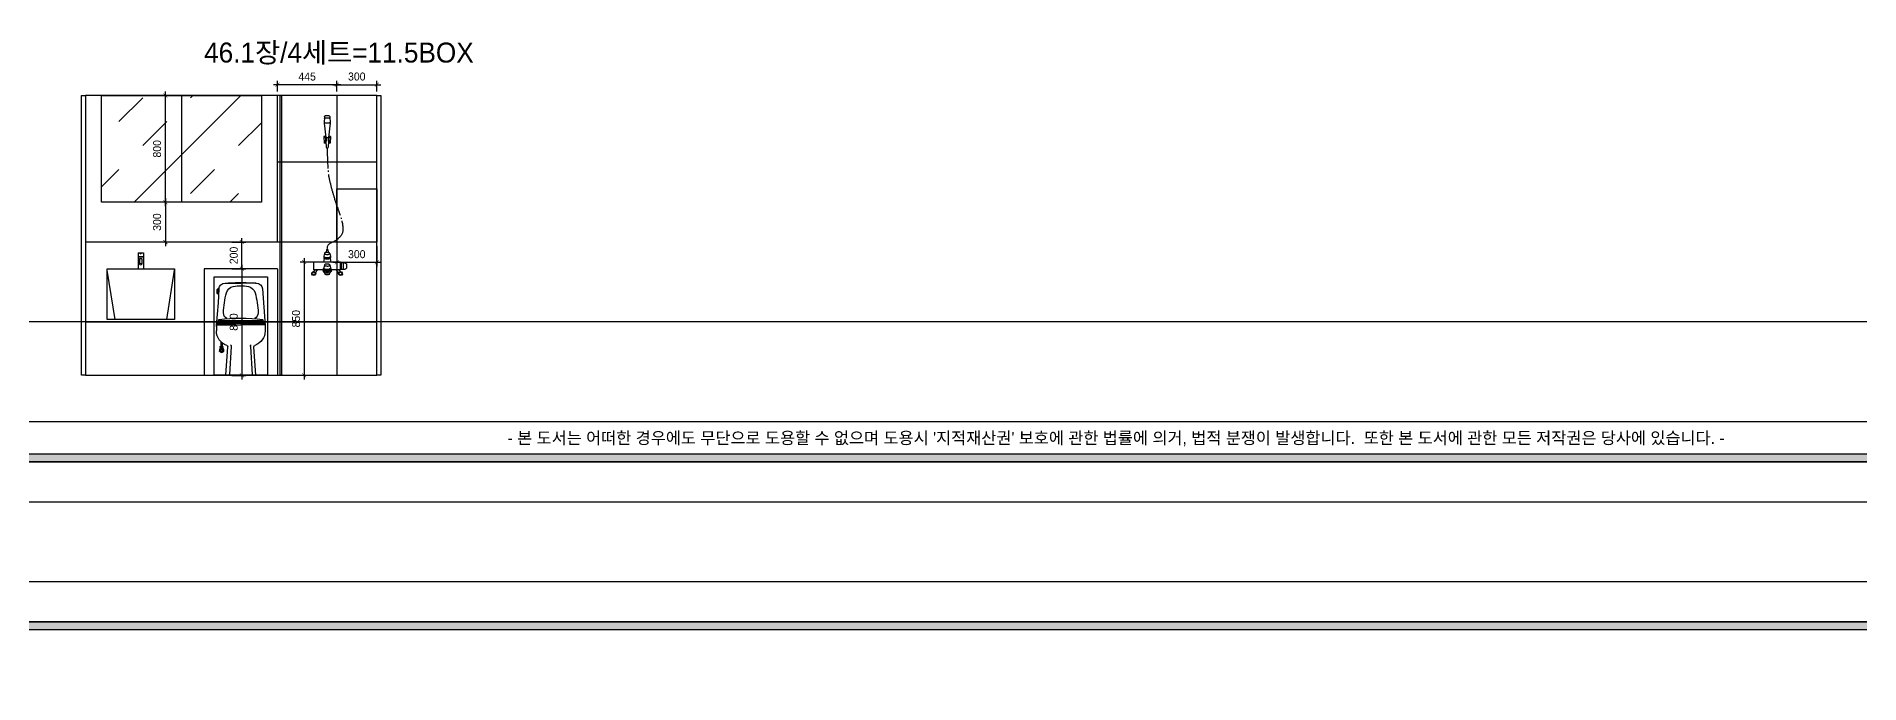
# Model space of a CAD drawing. Header units: millimetres. Extents: x 261942 to 379971, y 117646 to 213875.
# Drawn here: x 317885 to 331551, y 135303 to 140159 of the extents above; entities that cross this region are included whole.
import ezdxf
from ezdxf.enums import TextEntityAlignment as Align

# ---------------------------------------------------------------- set-up
doc = ezdxf.new("R2010")
doc.units = ezdxf.units.MM
doc.header["$LTSCALE"] = 100
doc.header["$PDMODE"] = 3
doc.layers.get('DEFPOINTS').update_dxf_attribs({"color": 248})
for name, color, linetype in [('00몰딩', 81, 'Continuous'), ('02-WAL', 2, 'Continuous'), ('03-TEXT', 3, 'Continuous'), ('03-WAL NEW', 3, 'Continuous'), ('04-WIN', 4, 'Continuous'), ('04_FUR', 6, 'Continuous'), ('08-HAT', 8, 'Continuous'), ('F-SYM', 7, 'Continuous'), ('FIN', 2, 'Continuous'), ('FORM(YOURNAME)-11', 1, 'Continuous'), ('FU', 4, 'Continuous'), ('I-ACCESSOR', 6, 'Continuous'), ('IN', 6, 'Continuous'), ('LAXA', 4, 'Continuous')]:
    doc.layers.add(name, color=color, linetype=linetype)
doc.styles.add('HY 울릉도 L', font='')
doc.styles.add('YOURNAME', font='HY울릉도M.TTF')
doc.styles.add('코레일둥고', font='Korail_Round_Gothic_Medium.ttf')
doc.styles.get('HY 울릉도 L').set_extended_font_data('HY울릉도L')
doc.dimstyles.new('30', dxfattribs={"dimscale": 30, "dimtxt": 2, "dimasz": 1, "dimexe": 1, "dimexo": 1, "dimgap": 1, "dimtad": 1, "dimdec": 0, "dimrnd": 0.05, "dimdsep": 46, "dimlunit": 6, "dimtxsty": 'HY 울릉도 L', "dimblk": 'ARCHTICK', "dimcen": 2.5, "dimdle": 1, "dimclrd": 133, "dimclre": 133, "dimclrt": 30, "dimadec": 0, "dimazin": 0, "dimtfac": 1, "dimtdec": 0, "dimtix": 1, "dimtmove": 2, "dimatfit": 3, "dimldrblk": 'ARCHTICK', "dimfxl": 0, "dimlwd": -1, "dimlwe": -1, "dimarcsym": 0})

# ---------------------------------------------------------------- blocks, each defined once
blk = doc.blocks.new('FORM-PLAN')
at = {"layer": 'FORM(YOURNAME)-11'}
h = blk.add_hatch(color=256, dxfattribs=at)
h.dxf.hatch_style = 1
h.paths.add_polyline_path([(-71444, 55115), (10556, 55115), (10556, 54915), (-71444, 54915)])
h.paths.add_polyline_path([(-71444, -2085), (10556, -2085), (10556, -2285), (-71444, -2285)])
at = {"layer": 'DEFPOINTS', "color": 158}
blk.add_line((1346, -1285), (-71444, -1285), dxfattribs=at)
for points in [[(-71444, -2285), (10556, -2285), (10556, 55115), (-71444, 55115)], [(-69444, 53115), (-64, 53115), (-64, 1215), (-69444, 1215)]]:
    blk.add_lwpolyline(points, close=True, dxfattribs=at)
at = {"layer": 'FORM(YOURNAME)-11', "color": 250}
blk.add_lwpolyline([(-72444, -3285), (11556, -3285), (11556, 56115), (-72444, 56115)], close=True, dxfattribs=at)
at = {"layer": 'FORM(YOURNAME)-11'}
for points in [[(-71444, 55115), (10556, 55115), (10556, 54915), (-71444, 54915)], [(-71444, -2085), (10556, -2085), (10556, -2285), (-71444, -2285)]]:
    blk.add_lwpolyline(points, close=True, dxfattribs=at)
at = {"layer": 'FORM(YOURNAME)-11', "color": 1, "style": 'YOURNAME'}
blk.add_text("- 본 도서는 어떠한 경우에도 무단으로 도용할 수 없으며 도용시 '지적재산권' 보호에 관한 법률에 의거, 법적 분쟁이 발생합니다.  또한 본 도서에 관한 모든 저작권은 당사에 있습니다. -", height=300, dxfattribs=at).set_placement((-32990, -1685), align=Align.MIDDLE_CENTER)
at = {"layer": 'FORM(YOURNAME)-11', "color": 3, "style": 'YOURNAME'}
for tag, height, p in [('1', 450, (9905, 18188)), ('2', 450, (9905, 17544)), ('3', 450, (9905, 16257)), ('4', 450, (9905, 14326)), ('5', 515, (9905, 12009)), ('6', 515, (9905, 9757)), ('7', 515, (9905, 7504)), ('8', 515, (9905, 5252)), ('9', 515, (9905, 2999)), ('10', 515, (5655, 811)), ('11', 515, (9905, 747)), ('12', 515, (5655, -1441)), ('13', 515, (9905, -1441))]:
    blk.add_attdef(tag, text='', height=height, dxfattribs=at).set_placement(p, align=Align.MIDDLE_RIGHT)
blk = doc.blocks.new('*U584')
at = {"layer": 'F-SYM', "xscale": 0.3, "yscale": 0.3, "zscale": 0.3}
blk.add_blockref('FORM-PLAN', (335875, 137652), dxfattribs=at)
blk = doc.blocks.new('*U586')
at = {"layer": 'F-SYM', "xscale": 0.3, "yscale": 0.3, "zscale": 0.3}
blk.add_blockref('FORM-PLAN', (335875, 119232), dxfattribs=at)
blk = doc.blocks.new('A$C26E4541E')
at = {"layer": 'LAXA', "color": 0}
for p, q in [((125, 1191), (123, 1142)), ((123, 1142), (135, 1034)), ((130, 1196), (160, 1196)), ((130, 1179), (160, 1179)), ((130, 1141), (160, 1141)), ((167, 1142), (155, 1034)), ((165, 1191), (167, 1142)), ((121, 1041), (134, 1041)), ((132, 1034), (121, 1041)), ((121, 1041), (123, 992)), ((133, 1006), (123, 992)), ((123, 992), (137, 992)), ((132, 1034), (137, 1034)), ((132, 1034), (133, 1006)), ((133, 1006), (138, 1006)), ((136, 1006), (138, 960)), ((137, 1034), (138, 1006)), ((153, 1034), (152, 1006)), ((152, 1006), (157, 1006)), ((154, 1006), (152, 960)), ((153, 1034), (158, 1034)), ((153, 992), (167, 992)), ((156, 1041), (169, 1041)), ((158, 1034), (157, 1006)), ((157, 1006), (167, 992)), ((169, 1041), (158, 1034)), ((169, 1041), (167, 992)), ((145, 863), (145, 863)), ((124, 165), (119, 144)), ((119, 144), (119, 134)), ((141, 194), (138, 171)), ((149, 194), (141, 194)), ((149, 194), (152, 171)), ((166, 165), (171, 144)), ((171, 144), (171, 134)), ((0, 87), (0, 53)), ((16, 95), (37, 95)), ((16, 45), (37, 45)), ((26, 95), (26, 45)), ((40, 92), (40, 48)), ((45, 88), (40, 88)), ((45, 52), (40, 52)), ((43, 24), (55, 41)), ((45, 100), (245, 100)), ((45, 41), (45, 100)), ((45, 41), (113, 41)), ((55, 15), (74, 41)), ((113, 41), (115, 28)), ((122, 129), (117, 100)), ((124, 78), (119, 57)), ((119, 57), (119, 46)), ((121, 42), (121, 40)), ((126, 24), (128, 12)), ((128, 12), (130, 7)), ((162, 12), (160, 7)), ((164, 24), (162, 12)), ((166, 78), (171, 57)), ((168, 129), (173, 100)), ((169, 42), (169, 40)), ((171, 57), (171, 46)), ((177, 41), (175, 28)), ((177, 41), (245, 41)), ((235, 15), (216, 41)), ((247, 24), (235, 41)), ((245, 41), (245, 100))]:
    blk.add_line(p, q, dxfattribs=at)
for points in [[(152, 960, -0.205687), (151, 959, -0.096484), (150, 958, -0.053344), (148, 958, -0.040384), (145, 957, -0.040384), (142, 958, -0.053344), (140, 958, -0.096484), (139, 959, -0.205687), (138, 960, -0.205687)], [(171, 142, -0.162027), (170, 140, -0.090947), (162, 136, -0.047723), (153, 134, -0.058314), (145, 133, -0.058314), (137, 134, -0.047723), (128, 136, -0.090947), (120, 140, -0.162027), (119, 142, -0.077275)], [(171, 134, -0.222287), (170, 130, -0.090947), (162, 126, -0.047723), (153, 124, -0.058314), (145, 123, -0.058314), (137, 124, -0.047723), (128, 126, -0.090947), (120, 130, -0.222287), (119, 134, -0.006634), (119, 134, -0.108335)], [(171, 55, -0.162027), (170, 53, -0.090947), (162, 49, -0.047723), (153, 46, -0.058314), (145, 46, -0.058314), (137, 46, -0.047723), (128, 49, -0.090947), (120, 53, -0.162027), (119, 55, -0.077275)], [(171, 46, -0.222287), (170, 43, -0.090947), (162, 39, -0.047723), (153, 37, -0.058314), (145, 36, -0.058314), (137, 37, -0.047723), (128, 39, -0.090947), (120, 43, -0.222287), (119, 46, -0.006634), (119, 47, -0.108335)], [(169, 40, -0.079141), (162, 36, -0.047723), (153, 34, -0.058314), (145, 33, -0.058314), (137, 34, -0.047723), (128, 36, -0.079141), (121, 40, -0.222287)], [(171, 134, -0.006634), (171, 134, -0.222287)], [(171, 47, -0.006634), (171, 46, -0.222287)]]:
    blk.add_lwpolyline(points, format="xyb", dxfattribs=at)
for points in [[(145, 957), (144, 935), (144, 916), (144, 900), (143, 887), (143, 875), (143, 866), (143, 856), (142, 847), (142, 838), (141, 828), (141, 818), (140, 808), (140, 802)], [(135, 757), (135, 754), (134, 747), (133, 740), (132, 734), (131, 728), (129, 722), (128, 716), (127, 710), (126, 705), (124, 699), (123, 693), (121, 687), (120, 682), (118, 676), (117, 670), (115, 664), (114, 658), (112, 652), (111, 646), (109, 640), (108, 634), (106, 628), (105, 623), (103, 617), (101, 612), (100, 607), (98, 602), (96, 596), (95, 591), (93, 585), (91, 579), (89, 572), (87, 565), (84, 558), (82, 551), (80, 543), (77, 535), (75, 527), (72, 519), (69, 511), (66, 503), (64, 495), (61, 487), (58, 479), (55, 472), (52, 464), (50, 457), (48, 452)], [(138, 787), (138, 779), (137, 776)], [(42, 434), (41, 429), (39, 423)], [(36, 410), (34, 403), (33, 396), (31, 390), (30, 383), (29, 376), (28, 370), (27, 364), (27, 357), (27, 352), (27, 346), (27, 340), (27, 335), (28, 330), (29, 325), (30, 320), (32, 315), (35, 310), (38, 305), (41, 300), (45, 295), (49, 290), (53, 285), (57, 281), (62, 276), (66, 272), (71, 268), (76, 265), (80, 262), (85, 259), (89, 257), (94, 254), (98, 252), (103, 250), (107, 248), (111, 245), (116, 243), (120, 241), (124, 239), (127, 236), (131, 234), (134, 231), (137, 228), (139, 224), (142, 220), (144, 213), (145, 205), (147, 195), (147, 194)]]:
    blk.add_lwpolyline(points, dxfattribs=at)
for points in [[(166, 165, -0.217525), (165, 162, -0.092618), (160, 159, -0.049296), (154, 158, -0.036917), (145, 157, -0.036917), (137, 157, -0.049296), (130, 159, -0.092618), (125, 162, -0.217525), (124, 164, -0.217525), (125, 166, -0.092618), (130, 169, -0.049296), (136, 171, -0.036917), (145, 172, -0.036917), (153, 171, -0.049296), (159, 170, -0.092618), (165, 167, -0.217525)], [(166, 78, -0.217525), (165, 75, -0.092618), (160, 72, -0.049296), (154, 71, -0.036917), (145, 70, -0.036917), (137, 70, -0.049296), (130, 72, -0.092618), (125, 75, -0.217525), (124, 77, -0.217525), (125, 79, -0.092618), (130, 82, -0.049296), (136, 84, -0.036917), (145, 85, -0.036917), (153, 84, -0.049296), (159, 83, -0.092618), (165, 80, -0.217525)]]:
    blk.add_lwpolyline(points, format="xyb", close=True, dxfattribs=at)
for centre in [(45, 14), (245, 14)]:
    blk.add_circle(centre, 9.94, dxfattribs=at)
for centre, radius, start, end in [((130, 1191), 5, 90, 180), ((130, 1174), 5, 90, 180), ((130, 1146), 5, 180, 270), ((160, 1191), 5, 0, 90), ((160, 1174), 5, 0, 90), ((160, 1146), 5, 270, 0), ((145, 1046), 14.4, 222.2395, 317.7346), ((21, 65), 30.3, 99.8146, 133.8077), ((21, 74), 30.3, 226.1923, 260.1854), ((45, 14), 14.9, 83.1327, 22.8845), ((37, 92), 3, 0, 90), ((37, 48), 3, 270, 0), ((132, 40), 18.6, 132.8033, 177.6052), ((82, 5), 47.3, 23.6579, 49.0516), ((85, -8), 47.3, 24.4731, 50.2703), ((145, 80), 59.3, 250.9551, 289.0449), ((145, 56), 47.5, 248.6954, 291.3046), ((145, 41), 37.4, 245.9766, 294.0234), ((205, -8), 47.3, 129.7297, 155.5269), ((208, 5), 47.3, 130.9484, 156.3421), ((158, 40), 18.6, 2.3948, 47.1967), ((245, 14), 14.9, 157.1155, 96.8673)]:
    blk.add_arc(centre, radius, start, end, dxfattribs=at)
blk = doc.blocks.new('_ArchTick')
at = {"color": 0, "linetype": 'ByBlock', "const_width": 0.15}
blk.add_lwpolyline([(-0.5, -0.5), (0.5, 0.5)], dxfattribs=at)
blk = doc.blocks.new('*D463')
at = {"layer": '02-WAL', "color": 133}
for p, q in [((320035, 138466), (319862, 138466)), ((319892, 138496), (319892, 137586)), ((320035, 137616), (319862, 137616))]:
    blk.add_line(p, q, dxfattribs=at)
at = {"layer": 'DEFPOINTS', "color": 0}
for p in [(320065, 138466), (319892, 137616), (320065, 137616)]:
    blk.add_point(p, dxfattribs=at)
at = {"layer": '02-WAL', "color": 133, "xscale": 30, "yscale": 30, "zscale": 30}
for p, rotation in [((319892, 138466), 90), ((319892, 137616), 270)]:
    blk.add_blockref('_ArchTick', p, dxfattribs=dict(at, rotation=rotation))
at = {"layer": '02-WAL', "color": 30, "insert": (319831, 138041), "char_height": 60, "attachment_point": 5, "rotation": 90, "style": 'HY 울릉도 L'}
blk.add_mtext('850', dxfattribs=at)
blk = doc.blocks.new('A$C6E2F617B')
at = {"layer": '00몰딩', "color": 9}
blk.add_line((320, 418), (320, 419), dxfattribs=at)
at = {"layer": 'FIN', "color": 6}
for p, q in [((67, 691), (183, 691)), ((300, 691), (183, 691)), ((20, 648), (0, 374)), ((347, 648), (354, 545)), ((351, 648), (347, 648)), ((351, 611), (349, 609)), ((351, 648), (356, 648)), ((351, 611), (356, 611)), ((356, 648), (358, 646)), ((358, 612), (356, 611)), ((358, 646), (358, 612)), ((358, 644), (361, 644)), ((358, 615), (361, 615)), ((361, 644), (362, 642)), ((361, 615), (362, 616)), ((362, 642), (362, 616)), ((353, 411), (14, 411)), ((72, 411), (72, 400)), ((83, 411), (83, 400)), ((284, 411), (284, 400)), ((295, 411), (295, 400)), ((354, 545), (367, 374)), ((0, 374), (1, 357)), ((1, 373), (1, 333)), ((137, 390), (2, 390)), ((137, 400), (7, 400)), ((9, 380), (183, 380)), ((9, 380), (183, 380)), ((37, 390), (37, 380)), ((48, 390), (48, 380)), ((102, 390), (102, 380)), ((114, 390), (114, 380)), ((229, 400), (137, 400)), ((137, 390), (229, 390)), ((358, 380), (183, 380)), ((358, 380), (183, 380)), ((360, 400), (229, 400)), ((365, 390), (229, 390)), ((253, 390), (253, 380)), ((265, 390), (265, 380)), ((319, 390), (319, 380)), ((330, 390), (330, 380)), ((367, 374), (366, 357)), ((366, 373), (366, 333)), ((71, 0), (86, 214)), ((111, 217), (97, 6)), ((256, 217), (269, 6)), ((296, 0), (281, 214)), ((317, 215), (317, 208)), ((340, 215), (317, 215)), ((340, 208), (317, 208)), ((323, 243), (323, 215)), ((323, 208), (323, 205)), ((324, 208), (324, 215)), ((332, 208), (332, 215)), ((333, 253), (333, 215)), ((333, 208), (333, 204)), ((340, 215), (340, 208)), ((296, 0), (71, 0))]:
    blk.add_line(p, q, dxfattribs=at)
for radius in [16.9, 7.5]:
    blk.add_circle((327, 188), radius, dxfattribs=at)
for centre, radius, start, end in [((67, 645), 47, 90, 175.8771), ((75, 688), 3.76, 94.4856, 119.9222), ((185, -715), 1411, 90.0609, 94.4856), ((182, -715), 1411, 89.9408, 90.0592), ((185, -715), 1411, 89.9408, 90.0592), ((182, -715), 1411, 85.5144, 89.9391), ((292, 688), 3.76, 60.0778, 85.5144), ((300, 644), 47.4, 5.0549, 90), ((712, 447), 659, 164.8158, 178.0859), ((140, 602), 65.9, 101.5389, 164.8158), ((183, 390), 282, 90.0054, 101.5389), ((183, 390), 282, 90, 101.5413), ((183, 390), 282, 78.4611, 89.9946), ((183, 390), 282, 78.4627, 90), ((227, 602), 65.9, 15.1842, 78.4611), ((-345, 447), 659, 1.9141, 15.1842), ((90, 355), 94.4, 137.1317, 143.3151), ((182, -687), 1117, 81.542, 98.3393), ((101, 468), 47, 178.0859, 242.0862), ((266, 468), 47, 298.9728, 1.9141), ((277, 355), 94.4, 36.6849, 42.5888), ((9, 373), 7.65, 90, 180.4279), ((116, 333), 115, 179.9996, 251.2064), ((90, 355), 94.4, 151.2667, 158.0974), ((251, 333), 115, 288.7936, 0.0004), ((358, 373), 7.62, 359.1442, 90), ((277, 355), 94.4, 21.9025, 28.7333), ((76, 215), 9.6, 355.6201, 71.2064), ((102, 219), 9.6, 349.7755, 62.8711), ((265, 219), 9.6, 117.1289, 190.2245), ((291, 215), 9.6, 108.7936, 184.38), ((317, 182), 4.55, 117.4414, 302.5649), ((308, 200), 15.4, 297.4414, 2.5649), ((327, 165), 15.4, 57.4414, 122.5649), ((327, 201), 4.55, 357.4414, 182.5649), ((347, 200), 15.4, 177.4414, 242.5649), ((338, 182), 4.55, 237.4414, 62.5649)]:
    blk.add_arc(centre, radius, start, end, dxfattribs=at)
blk = doc.blocks.new('A$C5EAB4B8C')
at = {"layer": 'I-ACCESSOR'}
for p, q in [((324, 987), (284, 987)), ((284, 987), (284, 958)), ((324, 958), (284, 958)), ((286, 958), (286, 955)), ((322, 958), (322, 955)), ((324, 987), (324, 958)), ((324, 955), (284, 955)), ((284, 955), (284, 867)), ((295, 940), (295, 901)), ((313, 940), (313, 901)), ((324, 955), (324, 867))]:
    blk.add_line(p, q, dxfattribs=at)
blk.add_lwpolyline([(111, 487), (496, 487), (555, 855, 0.460861), (545, 867), (63, 867, 0.460861), (53, 855)], format="xyb", close=True, dxfattribs=at)
blk.add_circle((304, 980), 3, dxfattribs=at)
blk.add_ellipse((304, 940), major_axis=(-9, 0), ratio=0.483615, start_param=3.141593, end_param=6.283185, dxfattribs=at)
blk.add_ellipse((304, 901), major_axis=(-9, 0), ratio=0.483615, dxfattribs=at)
blk = doc.blocks.new('*D461')
at = {"layer": '02-WAL', "color": 133}
for p, q in [((318836, 138916), (318821, 138916)), ((318851, 138946), (318851, 138586)), ((318941, 138616), (318821, 138616))]:
    blk.add_line(p, q, dxfattribs=at)
at = {"layer": 'DEFPOINTS', "color": 0}
for p in [(318866, 138916), (318851, 138616), (318971, 138616)]:
    blk.add_point(p, dxfattribs=at)
at = {"layer": '02-WAL', "color": 133, "xscale": 30, "yscale": 30, "zscale": 30}
for p, rotation in [((318851, 138916), 90), ((318851, 138616), 270)]:
    blk.add_blockref('_ArchTick', p, dxfattribs=dict(at, rotation=rotation))
at = {"layer": '02-WAL', "color": 30, "insert": (318789, 138766), "char_height": 60, "attachment_point": 5, "rotation": 90, "style": 'HY 울릉도 L'}
blk.add_mtext('300', dxfattribs=at)
blk = doc.blocks.new('*D462')
at = {"layer": '02-WAL', "color": 133}
for p, q in [((318941, 139716), (318821, 139716)), ((318851, 138886), (318851, 139746)), ((318941, 138916), (318821, 138916))]:
    blk.add_line(p, q, dxfattribs=at)
at = {"layer": 'DEFPOINTS', "color": 0}
for p in [(318851, 139716), (318971, 139716), (318971, 138916)]:
    blk.add_point(p, dxfattribs=at)
at = {"layer": '02-WAL', "color": 133, "xscale": 30, "yscale": 30, "zscale": 30}
for p, rotation in [((318851, 139716), 90), ((318851, 138916), 270)]:
    blk.add_blockref('_ArchTick', p, dxfattribs=dict(at, rotation=rotation))
at = {"layer": '02-WAL', "color": 30, "insert": (318789, 139316), "char_height": 60, "attachment_point": 5, "rotation": 90, "style": 'HY 울릉도 L'}
blk.add_mtext('800', dxfattribs=at)
blk = doc.blocks.new('*D464')
at = {"layer": '02-WAL', "color": 133}
for p, q in [((319350, 138616), (319455, 138616)), ((319425, 138616), (319425, 138646)), ((319425, 138416), (319425, 138616)), ((319350, 138416), (319455, 138416)), ((319425, 138416), (319425, 138386))]:
    blk.add_line(p, q, dxfattribs=at)
at = {"layer": 'DEFPOINTS', "color": 0}
for p in [(319320, 138616), (319425, 138616), (319320, 138416)]:
    blk.add_point(p, dxfattribs=at)
at = {"layer": '02-WAL', "color": 133, "xscale": 30, "yscale": 30, "zscale": 30}
for p, rotation in [((319425, 138616), 270), ((319425, 138416), 90)]:
    blk.add_blockref('_ArchTick', p, dxfattribs=dict(at, rotation=rotation))
at = {"layer": '02-WAL', "color": 30, "insert": (319364, 138516), "char_height": 60, "attachment_point": 5, "rotation": 90, "style": 'HY 울릉도 L'}
blk.add_mtext('200', dxfattribs=at)
blk = doc.blocks.new('*D465')
at = {"layer": '02-WAL', "color": 133}
for p, q in [((319425, 138446), (319425, 137586)), ((319350, 138416), (319455, 138416)), ((319350, 137616), (319455, 137616))]:
    blk.add_line(p, q, dxfattribs=at)
at = {"layer": 'DEFPOINTS', "color": 0}
for p in [(319320, 138416), (319320, 137616), (319425, 137616)]:
    blk.add_point(p, dxfattribs=at)
at = {"layer": '02-WAL', "color": 133, "xscale": 30, "yscale": 30, "zscale": 30}
for p, rotation in [((319425, 138416), 90), ((319425, 137616), 270)]:
    blk.add_blockref('_ArchTick', p, dxfattribs=dict(at, rotation=rotation))
at = {"layer": '02-WAL', "color": 30, "insert": (319364, 138016), "char_height": 60, "attachment_point": 5, "rotation": 90, "style": 'HY 울릉도 L'}
blk.add_mtext('800', dxfattribs=at)
blk = doc.blocks.new('*D459')
at = {"layer": '03-TEXT', "color": 133}
for p, q in [((320136, 139746), (320136, 139827)), ((320436, 139746), (320436, 139827)), ((320106, 139797), (320466, 139797))]:
    blk.add_line(p, q, dxfattribs=at)
at = {"layer": 'DEFPOINTS', "color": 0}
for p in [(320136, 139716), (320436, 139797), (320436, 139716)]:
    blk.add_point(p, dxfattribs=at)
at = {"layer": '03-TEXT', "color": 133, "xscale": 30, "yscale": 30, "zscale": 30, "rotation": 180}
blk.add_blockref('_ArchTick', (320136, 139797), dxfattribs=at)
at = {"layer": '03-TEXT', "color": 133, "xscale": 30, "yscale": 30, "zscale": 30}
blk.add_blockref('_ArchTick', (320436, 139797), dxfattribs=at)
at = {"layer": '03-TEXT', "color": 30, "insert": (320286, 139858), "char_height": 60, "attachment_point": 5, "style": 'HY 울릉도 L'}
blk.add_mtext('300', dxfattribs=at)
blk = doc.blocks.new('*D460')
at = {"layer": '03-TEXT', "color": 133}
for p, q in [((319692, 139746), (319692, 139827)), ((320136, 139746), (320136, 139827)), ((320166, 139797), (319662, 139797))]:
    blk.add_line(p, q, dxfattribs=at)
at = {"layer": 'DEFPOINTS', "color": 0}
for p in [(319692, 139797), (319692, 139716), (320136, 139716)]:
    blk.add_point(p, dxfattribs=at)
at = {"layer": '03-TEXT', "color": 133, "xscale": 30, "yscale": 30, "zscale": 30, "rotation": 180}
blk.add_blockref('_ArchTick', (319692, 139797), dxfattribs=at)
at = {"layer": '03-TEXT', "color": 133, "xscale": 30, "yscale": 30, "zscale": 30}
blk.add_blockref('_ArchTick', (320136, 139797), dxfattribs=at)
at = {"layer": '03-TEXT', "color": 30, "insert": (319914, 139858), "char_height": 60, "attachment_point": 5, "style": 'HY 울릉도 L'}
blk.add_mtext('445', dxfattribs=at)
blk = doc.blocks.new('*D466')
at = {"layer": '03-TEXT', "color": 133}
for p, q in [((320136, 138586), (320136, 138434)), ((320436, 138586), (320436, 138434)), ((320466, 138464), (320106, 138464))]:
    blk.add_line(p, q, dxfattribs=at)
at = {"layer": 'DEFPOINTS', "color": 0}
for p in [(320136, 138616), (320436, 138616), (320136, 138464)]:
    blk.add_point(p, dxfattribs=at)
at = {"layer": '03-TEXT', "color": 133, "xscale": 30, "yscale": 30, "zscale": 30, "rotation": 180}
blk.add_blockref('_ArchTick', (320136, 138464), dxfattribs=at)
at = {"layer": '03-TEXT', "color": 133, "xscale": 30, "yscale": 30, "zscale": 30}
blk.add_blockref('_ArchTick', (320436, 138464), dxfattribs=at)
at = {"layer": '03-TEXT', "color": 30, "insert": (320286, 138525), "char_height": 60, "attachment_point": 5, "style": 'HY 울릉도 L'}
blk.add_mtext('300', dxfattribs=at)

msp = doc.modelspace()

# ---------------------------------------------------------------- hatches: boundary and pattern name
at = {"layer": '08-HAT'}
h = msp.add_hatch(dxfattribs=at)
h.set_pattern_fill('INSUL', color=256, scale=80, angle=45)
h.set_pattern_definition([(45, (-46995, -51041.8), (-538.8154, 538.8154), []), (45, (-47174.6, -50862.2), (-538.8154, 538.8154), [254, -254]), (45, (-47354.2, -50682.6), (-538.8154, 538.8154), [254, -254])])
h.paths.add_polyline_path([(319571.4, 138916.4), (318371.4, 138916.4), (318371.4, 139716.4), (319571.4, 139716.4)])

# ---------------------------------------------------------------- linework, layer by layer
for points in [[(318918.8, 138036.4), (318413.8, 138036.4), (318413.8, 138416.4), (318918.8, 138416.4)], [(319616.6, 137616.4), (319216.6, 137616.4), (319216.6, 138356.4), (319616.6, 138356.4)]]:
    msp.add_lwpolyline(points, close=True)
at = {"layer": '02-WAL'}
for points in [[(318251.3, 137616.4), (318221.3, 137616.4), (318221.3, 139716.4), (318251.3, 139716.4)], [(320466.3, 137616.4), (320436.3, 137616.4), (320436.3, 139716.4), (320466.3, 139716.4)]]:
    msp.add_lwpolyline(points, close=True, dxfattribs=at)
msp.add_lwpolyline([(319811.6, 137616.4), (319811.6, 137616.4), (320436.3, 137616.4), (320436.3, 139716.4), (318251.3, 139716.4), (318251.3, 137616.4), (319811.6, 137616.4)], dxfattribs=at)
at = {"layer": '03-TEXT'}
msp.add_line((319691.6, 138616.4), (319691.6, 139716.4), dxfattribs=at)
msp.add_lwpolyline([(320136.3, 138616.4), (320136.3, 139016.4), (320436.3, 139016.4), (320436.3, 138616.4), (320136.3, 138616.4)], dxfattribs=at)
at = {"layer": '03-WAL NEW'}
for p, q in [((319691.6, 138616.4), (318251.3, 138616.4)), ((319691.6, 138416.4), (319141.6, 138416.4)), ((319141.6, 138416.4), (319141.6, 137616.4)), ((319691.6, 138416.4), (319691.6, 137616.4))]:
    msp.add_line(p, q, dxfattribs=at)
at = {"layer": '04-WIN'}
msp.add_lwpolyline([(319711.6, 137616.4), (319711.6, 139716.4), (319721.6, 139716.4), (319721.6, 137616.4), (319711.6, 137616.4)], dxfattribs=at)
at = {"layer": '04_FUR'}
msp.add_line((318971.4, 139716.4), (318971.4, 138916.4), dxfattribs=at)
msp.add_lwpolyline([(319571.4, 138916.4), (318371.4, 138916.4), (318371.4, 139716.4), (319571.4, 139716.4)], close=True, dxfattribs=at)
at = {"layer": '08-HAT'}
for p, q in [((320136.3, 139716.4), (320136.3, 137616.4)), ((320436.3, 139216.4), (319691.6, 139216.4)), ((320436.3, 138616.4), (319691.6, 138616.4)), ((320436.3, 138016.4), (318251.3, 138016.4))]:
    msp.add_line(p, q, dxfattribs=at)

# ---------------------------------------------------------------- block references
at = {"color": 10}
for name in ['*U584', '*U586']:
    msp.add_blockref(name, (0, 0), dxfattribs=at)
at = {"xscale": -1}
msp.add_blockref('A$C6E2F617B', (319600.1, 137616.4), dxfattribs=at)
at = {"layer": 'FU', "xscale": -1}
msp.add_blockref('A$C5EAB4B8C', (318970.2, 137549.4), dxfattribs=at)
at = {"layer": 'IN', "xscale": -1}
msp.add_blockref('A$C26E4541E', (320208.9, 138366.4), dxfattribs=at)

# ---------------------------------------------------------------- texts
at = {"color": 10, "style": '코레일둥고'}
msp.add_text('46.1장/4세트=11.5BOX', height=150, dxfattribs=at).set_placement((321162.7, 139963.1), align=Align.RIGHT)

# ---------------------------------------------------------------- dimensions: what is measured, and where the dimension line sits
at = {"layer": '02-WAL'}
for base, p1, p2, picture, middle in [((318850.6, 139716.4), (318971.4, 138916.4), (318971.4, 139716.4), '*D462', (318789.3, 139316.4)), ((318850.6, 138616.4), (318866.3, 138916.4), (318971.4, 138616.4), '*D461', (318789.2, 138766.4)), ((319425.3, 138616.4), (319320.3, 138416.4), (319320.3, 138616.4), '*D464', (319364, 138516.4)), ((319425.3, 137616.4), (319320.3, 138416.4), (319320.3, 137616.4), '*D465', (319364, 138016.4)), ((319891.9, 137616.4), (320065.1, 138466.4), (320065.1, 137616.4), '*D463', (319830.6, 138041.4))]:
    dim = msp.add_linear_dim(base=base, p1=p1, p2=p2, angle=90, dimstyle='30', dxfattribs=at)
    dim.commit()
    dim.dimension.update_dxf_attribs({"geometry": picture, "text_midpoint": middle})
at = {"layer": '03-TEXT'}
for base, p1, p2, picture, middle in [((319691.6, 139797.1), (320136.3, 139716.4), (319691.6, 139716.4), '*D460', (319913.9, 139857.7)), ((320436.3, 139797.1), (320136.3, 139716.4), (320436.3, 139716.4), '*D459', (320286.3, 139858.4)), ((320136.3, 138463.8), (320436.3, 138616.4), (320136.3, 138616.4), '*D466', (320286.3, 138525.2))]:
    dim = msp.add_linear_dim(base=base, p1=p1, p2=p2, dimstyle='30', override={"dimfxl": 1.25}, dxfattribs=at)
    dim.commit()
    dim.dimension.update_dxf_attribs({"geometry": picture, "text_midpoint": middle})

doc.saveas('drawing.dxf')
